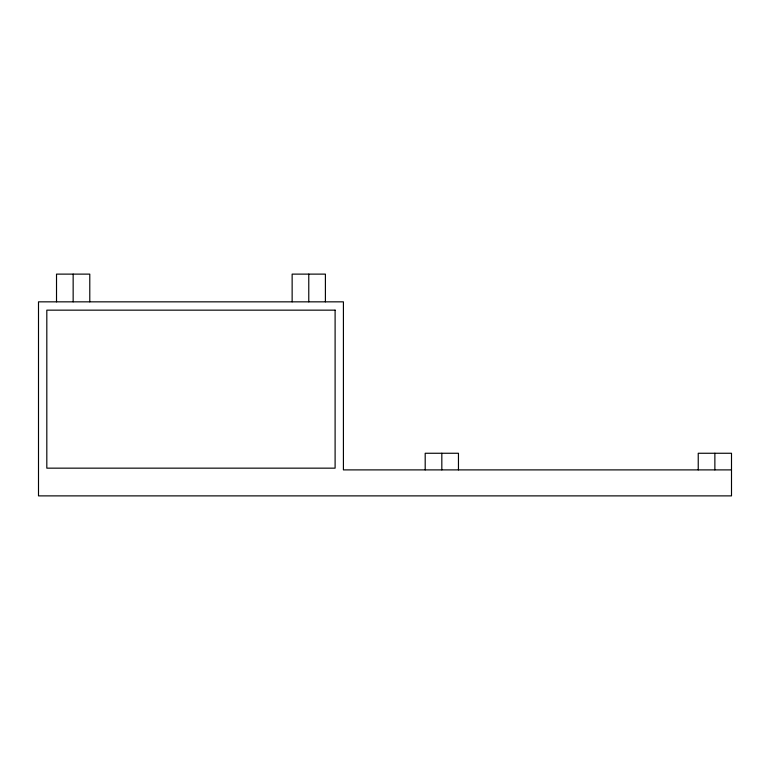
<?xml version="1.0" encoding="UTF-8"?>
<svg xmlns="http://www.w3.org/2000/svg" width="770" height="770" viewBox="0 0 770 770"><rect width="100%" height="100%" fill="white"/><g stroke="black" fill="none" stroke-linecap="round" stroke-linejoin="round"><path stroke-width="1.16" d="M731.5 469.892L343.42 469.892L343.42 301.84L38.5 301.84L38.5 495.88L731.5 495.88L731.5 453.261L698.236 453.261L698.236 469.892M714.868 453.261L714.868 469.892M458.458 469.892L458.458 453.261L425.194 453.261L425.194 469.892M441.826 453.261L441.826 469.892M325.402 301.84L325.402 274.12L292.138 274.12L292.138 301.84M308.77 274.12L308.77 301.84M89.782 301.84L89.782 274.12L56.518 274.12L56.518 301.84M73.15 274.12L73.15 301.84M335.104 310.156L46.816 310.156L46.816 468.16L335.104 468.16L335.104 310.156"/></g></svg>
